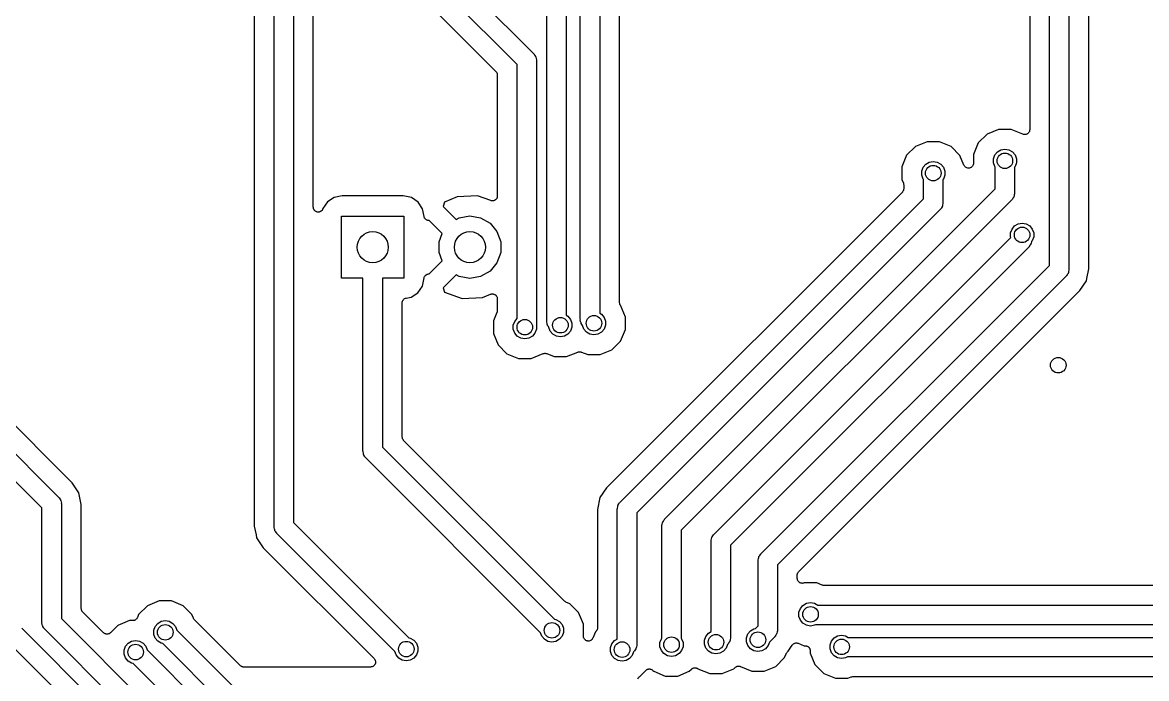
# Model space of a CAD drawing. Extents: x 10 to 287, y -200 to -10.
# Drawn here: x 86.5 to 115.4, y -66.59 to -49.72 of the extents above; entities that cross this region are included whole.
import ezdxf

# ---------------------------------------------------------------- set-up
doc = ezdxf.new("R2010")
doc.units = 0
doc.header["$MEASUREMENT"] = 0
doc.layers.add('BLACK', color=7, linetype='CONTINUOUS')

msp = doc.modelspace()

# ---------------------------------------------------------------- linework, layer by layer
at = {"layer": 'Black'}
for p, q in [((91.1674, -42.0458), (99.6432, -50.5216)), ((99.2164, -50.802), (90.8203, -42.4058)), ((90.7328, -43.0367), (98.6712, -50.9752)), ((112.907, -55.9669), (112.907, -46.7559)), ((113.407, -46.7559), (113.407, -56.0705)), ((92.968, -62.6872), (92.968, -47.0936)), ((93.468, -46.99), (93.468, -62.5836)), ((93.976, -54.4697), (93.976, -47.0025)), ((92.46, -47.3566), (92.46, -62.6747)), ((100.842, -57.3532), (100.842, -47.3476)), ((101.342, -47.244), (101.342, -57.198)), ((101.85, -56.9161), (101.85, -47.2565)), ((112.399, -47.1991), (112.399, -52.4767)), ((113.915, -51.036), (113.915, -47.1996)), ((99.9784, -57.404), (99.9784, -49.024)), ((100.478, -48.9204), (100.478, -57.2488)), ((75.688, -50.1884), (87.4258, -61.9262)), ((87.7761, -61.5582), (76.2332, -50.0152)), ((86.999, -62.2066), (75.2612, -50.4688)), ((99.6432, -50.5216), (99.6495, -50.5306)), ((99.6495, -50.5306), (99.6579, -50.5377)), ((99.6579, -50.5377), (99.6742, -50.566)), ((99.6742, -50.566), (99.693, -50.5927)), ((99.2164, -57.3324), (99.2164, -50.802)), ((99.693, -50.5927), (99.6958, -50.6034)), ((99.6958, -50.6034), (99.7013, -50.6129)), ((99.7013, -50.6129), (99.707, -50.6451)), ((99.707, -50.6451), (99.7154, -50.6766)), ((99.7154, -50.6766), (99.7145, -50.6876)), ((99.7145, -50.6876), (99.7164, -50.6984)), ((99.7164, -50.6984), (99.7164, -57.5056)), ((98.6712, -50.9752), (98.6744, -50.9798)), ((98.6744, -50.9798), (98.6787, -50.9833)), ((98.6787, -50.9833), (98.687, -50.9977)), ((98.687, -50.9977), (98.6965, -51.0113)), ((98.6965, -51.0113), (98.6979, -51.0167)), ((98.6979, -51.0167), (98.7007, -51.0215)), ((98.7007, -51.0215), (98.7036, -51.0379)), ((98.7036, -51.0379), (98.7079, -51.0539)), ((98.7079, -51.0539), (98.7074, -51.0595)), ((98.7074, -51.0595), (98.7084, -51.065)), ((98.7084, -51.065), (98.7084, -54.1817)), ((113.915, -56.058), (113.915, -51.036)), ((111.303, -52.5911), (111.075, -52.8182)), ((111.6, -52.4684), (111.303, -52.5911)), ((111.921, -52.4686), (111.6, -52.4684)), ((112.223, -52.594), (111.921, -52.4686)), ((112.237, -52.597), (112.223, -52.594)), ((112.25, -52.6018), (112.237, -52.597)), ((112.258, -52.6018), (112.25, -52.6018)), ((112.266, -52.6036), (112.258, -52.6018)), ((112.28, -52.6018), (112.266, -52.6036)), ((112.294, -52.6018), (112.28, -52.6018)), ((112.302, -52.5989), (112.294, -52.6018)), ((112.31, -52.5979), (112.302, -52.5989)), ((112.322, -52.5914), (112.31, -52.5979)), ((112.335, -52.5867), (112.322, -52.5914)), ((112.342, -52.5813), (112.335, -52.5867)), ((112.349, -52.5775), (112.342, -52.5813)), ((112.359, -52.5673), (112.349, -52.5775)), ((112.369, -52.5583), (112.359, -52.5673)), ((112.373, -52.5511), (112.369, -52.5583)), ((112.379, -52.545), (112.373, -52.5511)), ((112.384, -52.5322), (112.379, -52.545)), ((112.391, -52.5201), (112.384, -52.5322)), ((112.393, -52.512), (112.391, -52.5201)), ((112.396, -52.5043), (112.393, -52.512)), ((112.397, -52.4904), (112.396, -52.5043)), ((112.399, -52.4767), (112.397, -52.4904)), ((109.758, -52.7859), (109.461, -52.9086)), ((110.08, -52.7861), (109.758, -52.7859)), ((110.377, -52.9094), (110.08, -52.7861)), ((111.075, -52.8182), (110.952, -53.1151)), ((109.234, -53.1357), (109.111, -53.4326)), ((109.461, -52.9086), (109.234, -53.1357)), ((110.604, -53.1369), (110.377, -52.9094)), ((110.708, -53.3878), (110.604, -53.1369)), ((110.952, -53.1151), (110.952, -53.3394)), ((111.463, -53.2242), (111.499, -53.1259)), ((111.499, -53.1259), (111.566, -53.0458)), ((111.566, -53.0458), (111.657, -52.9935)), ((111.657, -52.9935), (111.76, -52.9754)), ((111.76, -52.9754), (111.863, -52.9935)), ((111.863, -52.9935), (111.954, -53.0458)), ((111.954, -53.0458), (112.021, -53.1259)), ((112.021, -53.1259), (112.057, -53.2242)), ((109.111, -53.4326), (109.11, -53.754)), ((109.622, -53.5417), (109.658, -53.4434)), ((109.658, -53.4434), (109.725, -53.3633)), ((109.725, -53.3633), (109.816, -53.311)), ((109.816, -53.311), (109.918, -53.2929)), ((109.918, -53.2929), (110.021, -53.311)), ((110.021, -53.311), (110.112, -53.3633)), ((110.112, -53.3633), (110.179, -53.4434)), ((110.179, -53.4434), (110.215, -53.5417)), ((110.718, -53.4041), (110.708, -53.3878)), ((110.728, -53.4209), (110.718, -53.4041)), ((110.73, -53.4227), (110.728, -53.4209)), ((110.731, -53.425), (110.73, -53.4227)), ((110.747, -53.4368), (110.731, -53.425)), ((110.761, -53.4493), (110.747, -53.4368)), ((110.764, -53.4502), (110.761, -53.4493)), ((110.766, -53.4519), (110.764, -53.4502)), ((110.785, -53.4578), (110.766, -53.4519)), ((110.803, -53.4644), (110.785, -53.4578)), ((110.806, -53.4644), (110.803, -53.4644)), ((110.808, -53.4652), (110.806, -53.4644)), ((110.828, -53.4644), (110.808, -53.4652)), ((110.847, -53.4644), (110.828, -53.4644)), ((110.85, -53.4635), (110.847, -53.4644)), ((110.852, -53.4633), (110.85, -53.4635)), ((110.87, -53.456), (110.852, -53.4633)), ((110.888, -53.4494), (110.87, -53.456)), ((110.89, -53.4476), (110.888, -53.4494)), ((110.893, -53.4465), (110.89, -53.4476)), ((110.907, -53.4335), (110.893, -53.4465)), ((110.922, -53.4211), (110.907, -53.4335)), ((110.924, -53.4186), (110.922, -53.4211)), ((110.926, -53.4167), (110.924, -53.4186)), ((110.935, -53.3996), (110.926, -53.4167)), ((110.944, -53.3829), (110.935, -53.3996)), ((110.945, -53.3801), (110.944, -53.3829)), ((110.946, -53.3776), (110.945, -53.3801)), ((110.949, -53.3585), (110.946, -53.3776)), ((110.952, -53.3394), (110.949, -53.3585)), ((111.463, -53.3288), (111.463, -53.2242)), ((111.499, -53.4271), (111.463, -53.3288)), ((111.51, -53.4399), (111.499, -53.4271)), ((111.51, -53.9984), (111.51, -53.4399)), ((112.021, -53.4271), (112.01, -53.4399)), ((112.01, -53.4399), (112.01, -54.102)), ((112.057, -53.3288), (112.021, -53.4271)), ((112.057, -53.2242), (112.057, -53.3288)), ((109.11, -53.754), (109.151, -53.8521)), ((109.622, -53.6463), (109.622, -53.5417)), ((109.658, -53.7446), (109.622, -53.6463)), ((109.668, -53.7574), (109.658, -53.7446)), ((109.668, -54.2524), (109.668, -53.7574)), ((110.179, -53.7446), (110.168, -53.7574)), ((110.168, -53.7574), (110.168, -54.356)), ((110.215, -53.6463), (110.179, -53.7446)), ((110.215, -53.5417), (110.215, -53.6463)), ((103.011, -62.4977), (111.51, -53.9984)), ((109.149, -54.0431), (109.139, -54.0567)), ((109.15, -54.0377), (109.149, -54.0431)), ((109.153, -54.0329), (109.15, -54.0377)), ((109.151, -53.8521), (109.151, -53.8548)), ((109.151, -53.8548), (109.153, -53.8571)), ((109.153, -53.8571), (109.156, -53.8762)), ((109.156, -54.0165), (109.153, -54.0329)), ((109.156, -53.8762), (109.16, -53.8951)), ((109.16, -54.0005), (109.156, -54.0165)), ((109.16, -53.8951), (109.16, -53.8979)), ((109.16, -53.8979), (109.16, -53.9006)), ((109.16, -53.9006), (109.16, -53.9894)), ((109.16, -53.9894), (109.16, -53.9949)), ((109.16, -53.9949), (109.16, -54.0005)), ((94.3429, -54.3278), (94.2258, -54.4993)), ((94.5165, -54.2161), (94.3429, -54.3278)), ((94.7158, -54.1786), (94.5165, -54.2161)), ((96.2913, -54.1786), (94.7158, -54.1786)), ((96.5055, -54.2219), (96.2913, -54.1786)), ((96.6752, -54.3379), (96.5055, -54.2219)), ((96.7869, -54.5115), (96.6752, -54.3379)), ((97.6787, -54.205), (97.3542, -54.3394)), ((98.2016, -54.1801), (97.6787, -54.205)), ((98.5384, -54.3012), (98.2016, -54.1801)), ((98.5491, -54.303), (98.5384, -54.3012)), ((98.5593, -54.3067), (98.5491, -54.303)), ((98.5707, -54.3067), (98.5593, -54.3067)), ((98.5819, -54.3087), (98.5707, -54.3067)), ((98.5926, -54.3067), (98.5819, -54.3087)), ((98.6035, -54.3067), (98.5926, -54.3067)), ((98.6141, -54.3028), (98.6035, -54.3067)), ((98.6253, -54.3008), (98.6141, -54.3028)), ((98.6347, -54.2954), (98.6253, -54.3008)), ((98.6449, -54.2916), (98.6347, -54.2954)), ((98.6536, -54.2843), (98.6449, -54.2916)), ((98.6634, -54.2786), (98.6536, -54.2843)), ((98.6704, -54.2703), (98.6634, -54.2786)), ((98.6787, -54.2633), (98.6704, -54.2703)), ((98.6844, -54.2535), (98.6787, -54.2633)), ((98.6916, -54.2447), (98.6844, -54.2535)), ((98.6953, -54.2345), (98.6916, -54.2447)), ((98.7007, -54.2251), (98.6953, -54.2345)), ((98.7027, -54.2139), (98.7007, -54.2251)), ((98.7066, -54.2032), (98.7027, -54.2139)), ((98.7084, -54.1817), (98.7065, -54.1924)), ((98.7065, -54.1924), (98.7066, -54.2032)), ((109.123, -54.0792), (101.517, -61.6852)), ((101.868, -62.0532), (109.668, -54.2524)), ((111.937, -54.2788), (103.438, -62.7781)), ((109.127, -54.0746), (109.123, -54.0792)), ((109.131, -54.0711), (109.127, -54.0746)), ((109.139, -54.0567), (109.131, -54.0711)), ((111.943, -54.2698), (111.937, -54.2788)), ((111.952, -54.2627), (111.943, -54.2698)), ((111.968, -54.2344), (111.952, -54.2627)), ((111.987, -54.2077), (111.968, -54.2344)), ((111.989, -54.197), (111.987, -54.2077)), ((111.995, -54.1875), (111.989, -54.197)), ((112.001, -54.1553), (111.995, -54.1875)), ((112.009, -54.1238), (112.001, -54.1553)), ((112.01, -54.102), (112.008, -54.1128)), ((112.008, -54.1128), (112.009, -54.1238)), ((93.9777, -54.479), (93.976, -54.4697)), ((93.9774, -54.4886), (93.9777, -54.479)), ((93.9815, -54.5006), (93.9774, -54.4886)), ((93.9837, -54.5131), (93.9815, -54.5006)), ((93.9884, -54.5214), (93.9837, -54.5131)), ((93.9914, -54.5304), (93.9884, -54.5214)), ((93.9994, -54.5403), (93.9914, -54.5304)), ((94.0057, -54.5513), (93.9994, -54.5403)), ((94.013, -54.5574), (94.0057, -54.5513)), ((94.0189, -54.5649), (94.013, -54.5574)), ((94.0298, -54.5715), (94.0189, -54.5649)), ((94.0395, -54.5797), (94.0298, -54.5715)), ((94.0484, -54.5829), (94.0395, -54.5797)), ((94.0566, -54.5879), (94.0484, -54.5829)), ((94.069, -54.5904), (94.0566, -54.5879)), ((94.0809, -54.5947), (94.069, -54.5904)), ((94.0905, -54.5947), (94.0809, -54.5947)), ((94.0998, -54.5966), (94.0905, -54.5947)), ((94.1123, -54.5947), (94.0998, -54.5966)), ((94.1251, -54.5947), (94.1123, -54.5947)), ((94.134, -54.5915), (94.1251, -54.5947)), ((94.1434, -54.5901), (94.134, -54.5915)), ((94.1546, -54.584), (94.1434, -54.5901)), ((94.1665, -54.5797), (94.1546, -54.584)), ((94.1738, -54.5735), (94.1665, -54.5797)), ((94.1821, -54.569), (94.1738, -54.5735)), ((94.1906, -54.5595), (94.1821, -54.569)), ((94.2003, -54.5513), (94.1906, -54.5595)), ((94.205, -54.5431), (94.2003, -54.5513)), ((94.2113, -54.5359), (94.205, -54.5431)), ((94.216, -54.5241), (94.2113, -54.5359)), ((94.2223, -54.5131), (94.216, -54.5241)), ((94.224, -54.5037), (94.2223, -54.5131)), ((94.2258, -54.4993), (94.224, -54.5037)), ((96.824, -54.7086), (96.7869, -54.5115)), ((97.3542, -54.3394), (97.3194, -54.4552)), ((97.3194, -54.4552), (97.6528, -54.7886)), ((110.095, -54.5328), (102.294, -62.3336)), ((110.102, -54.5238), (110.095, -54.5328)), ((110.11, -54.5167), (110.102, -54.5238)), ((110.126, -54.4884), (110.11, -54.5167)), ((110.145, -54.4617), (110.126, -54.4884)), ((110.148, -54.451), (110.145, -54.4617)), ((110.153, -54.4415), (110.148, -54.451)), ((110.159, -54.4093), (110.153, -54.4415)), ((110.168, -54.3778), (110.159, -54.4093)), ((110.168, -54.356), (110.167, -54.3668)), ((110.167, -54.3668), (110.168, -54.3778)), ((94.704, -56.299), (94.704, -54.699)), ((94.704, -54.699), (96.304, -54.699)), ((96.304, -54.699), (96.304, -56.299)), ((96.8303, -54.7253), (96.824, -54.7086)), ((96.8354, -54.7423), (96.8303, -54.7253)), ((96.838, -54.7458), (96.8354, -54.7423)), ((96.8396, -54.7499), (96.838, -54.7458)), ((96.8512, -54.7634), (96.8396, -54.7499)), ((96.8618, -54.7777), (96.8512, -54.7634)), ((96.8655, -54.7801), (96.8618, -54.7777)), ((96.8683, -54.7834), (96.8655, -54.7801)), ((96.8838, -54.7921), (96.8683, -54.7834)), ((96.8987, -54.8018), (96.8838, -54.7921)), ((96.903, -54.8028), (96.8987, -54.8018)), ((96.9068, -54.805), (96.903, -54.8028)), ((96.9243, -54.8079), (96.9068, -54.805)), ((96.9417, -54.8119), (96.9243, -54.8079)), ((96.946, -54.8114), (96.9417, -54.8119)), ((96.9503, -54.8121), (96.946, -54.8114)), ((96.9567, -54.8109), (96.9503, -54.8121)), ((97.2911, -55.1453), (96.9567, -54.8109)), ((97.6528, -54.7886), (97.7293, -54.7444)), ((97.7293, -54.7444), (98.004, -54.6959)), ((98.004, -54.6959), (98.2787, -54.7444)), ((98.2787, -54.7444), (98.5202, -54.8838)), ((98.5202, -54.8838), (98.6995, -55.0975)), ((112.011, -54.9508), (112.102, -54.8985)), ((112.102, -54.8985), (112.204, -54.8804)), ((112.204, -54.8804), (112.307, -54.8985)), ((112.307, -54.8985), (112.398, -54.9508)), ((97.2131, -55.3596), (97.2911, -55.1453)), ((98.6995, -55.0975), (98.7949, -55.3596)), ((111.908, -55.1292), (111.944, -55.0309)), ((111.908, -55.2338), (111.908, -55.1292)), ((111.944, -55.0309), (112.011, -54.9508)), ((112.398, -54.9508), (112.465, -55.0309)), ((112.465, -55.0309), (112.501, -55.1292)), ((112.501, -55.1292), (112.501, -55.2338)), ((97.2131, -55.6384), (97.2131, -55.3596)), ((98.7949, -55.3596), (98.7949, -55.6384)), ((104.281, -62.8787), (111.913, -55.2468)), ((112.381, -55.4853), (104.707, -63.1591)), ((111.913, -55.2468), (111.908, -55.2338)), ((112.388, -55.4763), (112.381, -55.4853)), ((112.396, -55.4692), (112.388, -55.4763)), ((112.412, -55.4409), (112.396, -55.4692)), ((112.431, -55.4142), (112.412, -55.4409)), ((112.434, -55.4035), (112.431, -55.4142)), ((112.439, -55.394), (112.434, -55.4035)), ((112.445, -55.3618), (112.439, -55.394)), ((112.447, -55.3535), (112.445, -55.3618)), ((112.465, -55.3321), (112.447, -55.3535)), ((112.501, -55.2338), (112.465, -55.3321)), ((97.2911, -55.8527), (97.2131, -55.6384)), ((98.7949, -55.6384), (98.6995, -55.9005)), ((96.9569, -56.1869), (97.2911, -55.8527)), ((98.6995, -55.9005), (98.5202, -56.1142)), ((105.487, -63.3867), (112.907, -55.9669)), ((113.407, -56.0705), (113.405, -56.0813)), ((113.866, -56.3024), (113.915, -56.058)), ((95.254, -56.299), (94.704, -56.299)), ((95.254, -60.7441), (95.254, -56.299)), ((96.304, -56.299), (95.754, -56.299)), ((95.754, -56.299), (95.754, -60.6405)), ((96.7811, -56.5005), (96.8242, -56.2876)), ((96.8242, -56.2876), (96.8304, -56.2718)), ((96.8304, -56.2718), (96.8353, -56.2556)), ((96.8353, -56.2556), (96.8384, -56.2514)), ((96.8384, -56.2514), (96.8403, -56.2465)), ((96.8403, -56.2465), (96.8515, -56.2338)), ((96.8515, -56.2338), (96.8616, -56.2203)), ((96.8616, -56.2203), (96.866, -56.2174)), ((96.866, -56.2174), (96.8695, -56.2135)), ((96.8695, -56.2135), (96.8844, -56.2054)), ((96.8844, -56.2054), (96.8985, -56.1961)), ((96.8985, -56.1961), (96.9036, -56.1949)), ((96.9036, -56.1949), (96.9082, -56.1924)), ((96.9082, -56.1924), (96.925, -56.1899)), ((96.925, -56.1899), (96.9415, -56.186)), ((96.9415, -56.186), (96.9467, -56.1866)), ((96.9467, -56.1866), (96.9519, -56.1858)), ((96.9519, -56.1858), (96.9569, -56.1869)), ((97.6528, -56.2094), (97.3194, -56.5428)), ((97.7293, -56.2536), (97.6528, -56.2094)), ((98.004, -56.3021), (97.7293, -56.2536)), ((98.2787, -56.2536), (98.004, -56.3021)), ((98.5202, -56.1142), (98.2787, -56.2536)), ((113.334, -56.2473), (105.914, -63.6671)), ((113.34, -56.2383), (113.334, -56.2473)), ((113.349, -56.2312), (113.34, -56.2383)), ((113.365, -56.2029), (113.349, -56.2312)), ((113.384, -56.1762), (113.365, -56.2029)), ((113.386, -56.1655), (113.384, -56.1762)), ((113.392, -56.156), (113.386, -56.1655)), ((113.398, -56.1238), (113.392, -56.156)), ((113.406, -56.0923), (113.398, -56.1238)), ((113.405, -56.0813), (113.406, -56.0923)), ((113.684, -56.6153), (113.855, -56.3596)), ((113.855, -56.3596), (113.866, -56.3024)), ((113.866, -56.3024), (113.866, -56.3024)), ((96.6651, -56.6702), (96.7811, -56.5005)), ((97.3194, -56.5428), (97.3531, -56.655)), ((106.459, -63.8403), (113.684, -56.6153)), ((96.262, -56.9304), (96.2657, -56.9094)), ((96.262, -60.3775), (96.262, -56.9304)), ((96.2657, -56.9094), (96.2692, -56.8884)), ((96.2692, -56.8884), (96.2695, -56.8877)), ((96.2695, -56.8877), (96.2697, -56.887)), ((96.2697, -56.887), (96.2803, -56.8685)), ((96.2803, -56.8685), (96.2908, -56.8499)), ((96.2908, -56.8499), (96.2913, -56.8495)), ((96.2913, -56.8495), (96.2917, -56.8488)), ((96.2917, -56.8488), (96.308, -56.8351)), ((96.308, -56.8351), (96.3242, -56.8212)), ((96.3242, -56.8212), (96.3249, -56.8209)), ((96.3249, -56.8209), (96.3255, -56.8205)), ((96.3255, -56.8205), (96.3455, -56.8132)), ((96.3455, -56.8132), (96.3655, -56.8056)), ((96.3655, -56.8056), (96.4915, -56.7819)), ((96.4915, -56.7819), (96.6651, -56.6702)), ((97.3531, -56.655), (97.8064, -56.8179)), ((97.8064, -56.8179), (98.3293, -56.793)), ((98.3293, -56.793), (98.5328, -56.7087)), ((98.5328, -56.7087), (98.5463, -56.7057)), ((98.5463, -56.7057), (98.5593, -56.7009)), ((98.5593, -56.7009), (98.5677, -56.7009)), ((98.5677, -56.7009), (98.5759, -56.6991)), ((98.5759, -56.6991), (98.5896, -56.7009)), ((98.5896, -56.7009), (98.6035, -56.7009)), ((98.6035, -56.7009), (98.6113, -56.7038)), ((98.6113, -56.7038), (98.6196, -56.7049)), ((98.6196, -56.7049), (98.6319, -56.7113)), ((98.6319, -56.7113), (98.6449, -56.716)), ((98.6449, -56.716), (98.6513, -56.7214)), ((98.6513, -56.7214), (98.6587, -56.7253)), ((98.6587, -56.7253), (98.6681, -56.7355)), ((98.6681, -56.7355), (98.6787, -56.7444)), ((98.6787, -56.7444), (98.6829, -56.7516)), ((98.6829, -56.7516), (98.6885, -56.7578)), ((98.6885, -56.7578), (98.6938, -56.7706)), ((98.6938, -56.7706), (98.7007, -56.7826)), ((98.7007, -56.7826), (98.7022, -56.7908)), ((98.7022, -56.7908), (98.7054, -56.7985)), ((98.7054, -56.7985), (98.706, -56.8124)), ((98.706, -56.8124), (98.7084, -56.826)), ((98.7084, -56.826), (98.7084, -57.1272)), ((101.851, -56.9216), (101.85, -56.9161)), ((101.85, -56.9271), (101.851, -56.9216)), ((101.855, -56.9432), (101.85, -56.9271)), ((98.6987, -57.1759), (98.6077, -57.395)), ((98.6993, -57.1732), (98.6987, -57.1759)), ((98.7007, -57.1707), (98.6993, -57.1732)), ((98.7041, -57.1517), (98.7007, -57.1707)), ((98.7083, -57.1329), (98.7041, -57.1517)), ((98.7084, -57.1272), (98.7079, -57.1301)), ((98.7079, -57.1301), (98.7083, -57.1329)), ((101.342, -57.198), (101.387, -57.2241)), ((101.387, -57.2241), (101.454, -57.3042)), ((101.858, -56.9596), (101.855, -56.9432)), ((101.86, -56.9644), (101.858, -56.9596)), ((101.862, -56.9697), (101.86, -56.9644)), ((101.871, -56.9833), (101.862, -56.9697)), ((101.877, -56.9935), (101.871, -56.9833)), ((102.002, -57.2948), (101.877, -56.9935)), ((98.6077, -57.395), (98.6075, -57.7164)), ((99.119, -57.5041), (99.1548, -57.4058)), ((99.119, -57.6087), (99.119, -57.5041)), ((99.1548, -57.4058), (99.2164, -57.3324)), ((99.7164, -57.5056), (99.7145, -57.5164)), ((99.7145, -57.5164), (99.7154, -57.5274)), ((99.9803, -57.4148), (99.9784, -57.404)), ((99.9794, -57.4258), (99.9803, -57.4148)), ((99.9878, -57.4573), (99.9794, -57.4258)), ((99.9935, -57.4895), (99.9878, -57.4573)), ((99.999, -57.499), (99.9935, -57.4895)), ((100.002, -57.5097), (99.999, -57.499)), ((100.021, -57.5364), (100.002, -57.5097)), ((100.478, -57.2488), (100.524, -57.2749)), ((100.524, -57.2749), (100.591, -57.355)), ((100.591, -57.355), (100.627, -57.4533)), ((100.627, -57.4533), (100.627, -57.5579)), ((100.844, -57.364), (100.842, -57.3532)), ((100.843, -57.375), (100.844, -57.364)), ((100.851, -57.4065), (100.843, -57.375)), ((100.857, -57.4387), (100.851, -57.4065)), ((100.863, -57.4482), (100.857, -57.4387)), ((100.865, -57.4589), (100.863, -57.4482)), ((100.884, -57.4856), (100.865, -57.4589)), ((100.898, -57.5093), (100.884, -57.4856)), ((100.933, -57.6054), (100.898, -57.5093)), ((101.454, -57.3042), (101.49, -57.4025)), ((101.49, -57.5071), (101.454, -57.6054)), ((101.49, -57.4025), (101.49, -57.5071)), ((102.001, -57.6162), (102.002, -57.2948)), ((98.6075, -57.7164), (98.7302, -58.0135)), ((99.1548, -57.707), (99.119, -57.6087)), ((99.222, -57.7871), (99.1548, -57.707)), ((99.3126, -57.8394), (99.222, -57.7871)), ((99.6092, -57.7871), (99.5186, -57.8394)), ((99.6764, -57.707), (99.6092, -57.7871)), ((99.7122, -57.6087), (99.6764, -57.707)), ((99.7154, -57.5274), (99.7122, -57.5396)), ((99.7122, -57.5396), (99.7122, -57.6087)), ((100.034, -57.5601), (100.021, -57.5364)), ((100.069, -57.6562), (100.034, -57.5601)), ((100.136, -57.7363), (100.069, -57.6562)), ((100.227, -57.7886), (100.136, -57.7363)), ((100.33, -57.8067), (100.227, -57.7886)), ((100.433, -57.7886), (100.33, -57.8067)), ((100.524, -57.7363), (100.433, -57.7886)), ((100.591, -57.6562), (100.524, -57.7363)), ((100.627, -57.5579), (100.591, -57.6562)), ((101, -57.6855), (100.933, -57.6054)), ((101.091, -57.7378), (101, -57.6855)), ((101.194, -57.7559), (101.091, -57.7378)), ((101.297, -57.7378), (101.194, -57.7559)), ((101.387, -57.6855), (101.297, -57.7378)), ((101.454, -57.6054), (101.387, -57.6855)), ((101.878, -57.9131), (102.001, -57.6162)), ((98.7302, -58.0135), (98.9573, -58.241)), ((99.4156, -57.8575), (99.3126, -57.8394)), ((99.5186, -57.8394), (99.4156, -57.8575)), ((101.651, -58.1402), (101.878, -57.9131)), ((98.9573, -58.241), (99.2542, -58.3643)), ((99.2542, -58.3643), (99.5756, -58.3645)), ((99.5756, -58.3645), (99.8859, -58.2363)), ((99.8859, -58.2363), (99.8913, -58.2351)), ((99.8913, -58.2351), (99.8963, -58.2326)), ((99.8963, -58.2326), (99.9127, -58.2304)), ((99.9127, -58.2304), (99.9289, -58.2268)), ((99.9289, -58.2268), (99.9345, -58.2276)), ((99.9345, -58.2276), (99.94, -58.2268)), ((99.94, -58.2268), (99.9562, -58.2305)), ((99.9562, -58.2305), (99.9727, -58.2326)), ((99.9727, -58.2326), (99.9776, -58.2352)), ((99.9776, -58.2352), (99.9831, -58.2364)), ((99.9831, -58.2364), (100.169, -58.3135)), ((100.169, -58.3135), (100.49, -58.3137)), ((100.49, -58.3137), (100.775, -58.1961)), ((100.775, -58.1961), (100.78, -58.1949)), ((100.78, -58.1949), (100.785, -58.1923)), ((100.785, -58.1923), (100.802, -58.1901)), ((100.802, -58.1901), (100.818, -58.1866)), ((100.818, -58.1866), (100.823, -58.1873)), ((100.823, -58.1873), (100.829, -58.1866)), ((100.829, -58.1866), (100.845, -58.1902)), ((100.845, -58.1902), (100.862, -58.1924)), ((100.862, -58.1924), (100.867, -58.1949)), ((100.867, -58.1949), (100.872, -58.1962)), ((100.872, -58.1962), (101.032, -58.2627)), ((101.032, -58.2627), (101.354, -58.2629)), ((101.354, -58.2629), (101.651, -58.1402)), ((96.263, -60.383), (96.262, -60.3775)), ((96.2625, -60.3886), (96.263, -60.383)), ((96.2668, -60.4046), (96.2625, -60.3886)), ((96.2697, -60.421), (96.2668, -60.4046)), ((95.754, -60.6405), (100.178, -65.0643)), ((96.2725, -60.4258), (96.2697, -60.421)), ((96.2739, -60.4312), (96.2725, -60.4258)), ((96.2834, -60.4448), (96.2739, -60.4312)), ((96.2917, -60.4592), (96.2834, -60.4448)), ((96.296, -60.4627), (96.2917, -60.4592)), ((96.2992, -60.4673), (96.296, -60.4627)), ((100.433, -64.6014), (96.2992, -60.4673)), ((95.2559, -60.7549), (95.254, -60.7441)), ((95.255, -60.7659), (95.2559, -60.7549)), ((95.2634, -60.7974), (95.255, -60.7659)), ((95.2691, -60.8296), (95.2634, -60.7974)), ((95.2746, -60.8391), (95.2691, -60.8296)), ((95.2774, -60.8498), (95.2746, -60.8391)), ((95.2962, -60.8765), (95.2774, -60.8498)), ((95.3125, -60.9048), (95.2962, -60.8765)), ((95.3209, -60.9119), (95.3125, -60.9048)), ((95.3272, -60.9209), (95.3209, -60.9119)), ((99.8202, -65.4139), (95.3272, -60.9209)), ((87.947, -61.8139), (87.7761, -61.5582)), ((88.007, -62.1155), (87.947, -61.8139)), ((101.517, -61.6852), (101.346, -61.9409)), ((87.4258, -61.9262), (87.4321, -61.9352)), ((87.4321, -61.9352), (87.4405, -61.9423)), ((87.4405, -61.9423), (87.4568, -61.9706)), ((87.4568, -61.9706), (87.4756, -61.9973)), ((87.4756, -61.9973), (87.4784, -62.008)), ((87.4784, -62.008), (87.4839, -62.0175)), ((87.4839, -62.0175), (87.4896, -62.0497)), ((87.4896, -62.0497), (87.498, -62.0812)), ((87.498, -62.0812), (87.4971, -62.0922)), ((87.4971, -62.0922), (87.499, -62.103)), ((87.499, -62.103), (87.499, -65.0474)), ((88.007, -64.7844), (88.007, -62.1155)), ((101.346, -61.9409), (101.286, -62.2425)), ((101.81, -62.1445), (101.815, -62.135)), ((101.815, -62.135), (101.818, -62.1243)), ((101.818, -62.1243), (101.837, -62.0976)), ((101.837, -62.0976), (101.853, -62.0693)), ((101.853, -62.0693), (101.861, -62.0622)), ((101.861, -62.0622), (101.868, -62.0532)), ((86.999, -65.151), (86.999, -62.2066)), ((101.286, -62.2425), (101.286, -65.285)), ((101.794, -62.23), (101.796, -62.2192)), ((101.794, -65.5781), (101.794, -62.23)), ((101.795, -62.2082), (101.804, -62.1767)), ((101.796, -62.2192), (101.795, -62.2082)), ((101.804, -62.1767), (101.81, -62.1445)), ((102.294, -62.3336), (102.294, -65.7225)), ((92.46, -62.6747), (92.504, -62.8959)), ((92.9699, -62.698), (92.968, -62.6872)), ((92.969, -62.709), (92.9699, -62.698)), ((92.9774, -62.7405), (92.969, -62.709)), ((93.468, -62.5836), (96.4312, -65.5469)), ((102.938, -62.6527), (102.947, -62.6212)), ((102.939, -62.6637), (102.938, -62.6527)), ((102.938, -62.6745), (102.939, -62.6637)), ((102.938, -65.5591), (102.938, -62.6745)), ((102.947, -62.6212), (102.953, -62.589)), ((102.953, -62.589), (102.958, -62.5795)), ((102.958, -62.5795), (102.961, -62.5688)), ((102.961, -62.5688), (102.98, -62.5421)), ((102.98, -62.5421), (102.996, -62.5138)), ((102.996, -62.5138), (103.004, -62.5067)), ((103.004, -62.5067), (103.011, -62.4977)), ((92.504, -62.8959), (92.504, -62.8959)), ((92.504, -62.8959), (92.52, -62.9763)), ((92.52, -62.9763), (92.6389, -63.1543)), ((92.9831, -62.7727), (92.9774, -62.7405)), ((92.9886, -62.7822), (92.9831, -62.7727)), ((92.9914, -62.7929), (92.9886, -62.7822)), ((93.0102, -62.8196), (92.9914, -62.7929)), ((93.0265, -62.8479), (93.0102, -62.8196)), ((93.0349, -62.855), (93.0265, -62.8479)), ((93.0412, -62.864), (93.0349, -62.855)), ((96.0737, -65.8965), (93.0412, -62.864)), ((103.438, -62.7781), (103.438, -65.5591)), ((104.208, -63.0337), (104.217, -63.0022)), ((104.217, -63.0022), (104.223, -62.97)), ((104.223, -62.97), (104.228, -62.9605)), ((104.228, -62.9605), (104.231, -62.9498)), ((104.231, -62.9498), (104.25, -62.9231)), ((104.25, -62.9231), (104.266, -62.8948)), ((104.266, -62.8948), (104.274, -62.8877)), ((104.274, -62.8877), (104.281, -62.8787)), ((92.6389, -63.1543), (92.6909, -63.232)), ((92.6909, -63.232), (95.54, -66.0812)), ((104.207, -63.0555), (104.209, -63.0447)), ((104.207, -65.3876), (104.207, -63.0555)), ((104.209, -63.0447), (104.208, -63.0337)), ((104.707, -63.1591), (104.707, -65.532)), ((105.414, -63.5635), (105.416, -63.5527)), ((105.414, -65.2379), (105.414, -63.5635)), ((105.415, -63.5417), (105.423, -63.5102)), ((105.416, -63.5527), (105.415, -63.5417)), ((105.423, -63.5102), (105.429, -63.478)), ((105.429, -63.478), (105.435, -63.4685)), ((105.435, -63.4685), (105.437, -63.4578)), ((105.437, -63.4578), (105.456, -63.4311)), ((105.456, -63.4311), (105.472, -63.4028)), ((105.472, -63.4028), (105.481, -63.3957)), ((105.481, -63.3957), (105.487, -63.3867)), ((105.914, -63.6671), (105.914, -65.3415)), ((106.432, -63.8818), (106.434, -63.8764)), ((106.434, -63.8764), (106.443, -63.8628)), ((106.443, -63.8628), (106.452, -63.8484)), ((106.452, -63.8484), (106.456, -63.8449)), ((106.456, -63.8449), (106.459, -63.8403)), ((106.422, -63.919), (106.427, -63.903)), ((106.423, -63.9246), (106.422, -63.919)), ((106.422, -63.9301), (106.423, -63.9246)), ((106.422, -64.0183), (106.422, -63.9301)), ((106.424, -64.0319), (106.422, -64.0183)), ((106.425, -64.0457), (106.424, -64.0319)), ((106.428, -64.0535), (106.425, -64.0457)), ((106.427, -63.903), (106.43, -63.8866)), ((106.43, -64.0618), (106.428, -64.0535)), ((106.43, -63.8866), (106.432, -63.8818)), ((106.437, -64.0737), (106.43, -64.0618)), ((106.442, -64.0865), (106.437, -64.0737)), ((106.448, -64.0927), (106.442, -64.0865)), ((106.452, -64.1), (106.448, -64.0927)), ((106.462, -64.1088), (106.452, -64.1)), ((106.472, -64.119), (106.462, -64.1088)), ((106.479, -64.1229), (106.472, -64.119)), ((106.486, -64.1283), (106.479, -64.1229)), ((106.498, -64.133), (106.486, -64.1283)), ((106.511, -64.1394), (106.498, -64.133)), ((106.519, -64.1405), (106.511, -64.1394)), ((106.527, -64.1434), (106.519, -64.1405)), ((106.541, -64.1434), (106.527, -64.1434)), ((106.554, -64.1452), (106.541, -64.1434)), ((106.563, -64.1434), (106.554, -64.1452)), ((106.571, -64.1434), (106.563, -64.1434)), ((106.584, -64.1387), (106.571, -64.1434)), ((106.597, -64.1357), (106.584, -64.1387)), ((106.602, -64.1339), (106.597, -64.1357)), ((106.923, -64.1341), (106.602, -64.1339)), ((107.065, -64.1928), (106.923, -64.1341)), ((107.067, -64.1934), (107.065, -64.1928)), ((107.07, -64.1948), (107.067, -64.1934)), ((107.089, -64.1982), (107.07, -64.1948)), ((107.108, -64.2024), (107.089, -64.1982)), ((107.111, -64.202), (107.108, -64.2024)), ((107.113, -64.2025), (107.111, -64.202)), ((125.554, -64.2025), (107.113, -64.2025)), ((89.7129, -64.7196), (89.4854, -64.9467)), ((90.01, -64.5969), (89.7129, -64.7196)), ((90.3314, -64.5971), (90.01, -64.5969)), ((90.6283, -64.7204), (90.3314, -64.5971)), ((90.8554, -64.9479), (90.6283, -64.7204)), ((100.436, -64.603), (100.433, -64.6014)), ((100.437, -64.6052), (100.436, -64.603)), ((100.454, -64.6156), (100.437, -64.6052)), ((100.469, -64.6267), (100.454, -64.6156)), ((100.472, -64.6274), (100.469, -64.6267)), ((100.474, -64.6289), (100.472, -64.6274)), ((100.572, -64.6696), (100.474, -64.6289)), ((100.799, -64.8971), (100.572, -64.6696)), ((106.501, -64.7914), (106.568, -64.7113)), ((106.568, -64.7113), (106.659, -64.659)), ((106.659, -64.659), (106.762, -64.6409)), ((106.762, -64.6409), (106.865, -64.659)), ((106.865, -64.659), (106.954, -64.7105)), ((106.954, -64.7105), (125.817, -64.7105)), ((88.008, -64.7899), (88.007, -64.7844)), ((88.0075, -64.7955), (88.008, -64.7899)), ((88.0118, -64.8115), (88.0075, -64.7955)), ((88.0147, -64.8279), (88.0118, -64.8115)), ((88.0175, -64.8327), (88.0147, -64.8279)), ((88.0189, -64.8381), (88.0175, -64.8327)), ((88.0284, -64.8517), (88.0189, -64.8381)), ((88.0367, -64.8661), (88.0284, -64.8517)), ((88.041, -64.8696), (88.0367, -64.8661)), ((88.0442, -64.8742), (88.041, -64.8696)), ((88.5843, -65.4143), (88.0442, -64.8742)), ((89.4522, -65.0266), (89.4477, -65.0337)), ((89.4854, -64.9467), (89.4522, -65.0266)), ((90.8954, -65.0447), (90.8554, -64.9479)), ((100.922, -65.1942), (100.799, -64.8971)), ((106.465, -64.8897), (106.501, -64.7914)), ((106.465, -64.9943), (106.465, -64.8897)), ((106.501, -65.0926), (106.465, -64.9943)), ((86.483, -65.3014), (89.3308, -68.1492)), ((87.0009, -65.1618), (86.999, -65.151)), ((87, -65.1728), (87.0009, -65.1618)), ((87.0084, -65.2043), (87, -65.1728)), ((87.0141, -65.2365), (87.0084, -65.2043)), ((87.0196, -65.246), (87.0141, -65.2365)), ((87.0224, -65.2567), (87.0196, -65.246)), ((87.0412, -65.2834), (87.0224, -65.2567)), ((87.0575, -65.3117), (87.0412, -65.2834)), ((87.0659, -65.3188), (87.0575, -65.3117)), ((87.0722, -65.3278), (87.0659, -65.3188)), ((87.499, -65.0474), (90.2198, -67.7682)), ((88.9509, -65.2276), (88.7638, -65.4144)), ((89.248, -65.1049), (88.9509, -65.2276)), ((89.3348, -65.1049), (89.248, -65.1049)), ((89.343, -65.1035), (89.3348, -65.1049)), ((89.3514, -65.1039), (89.343, -65.1035)), ((89.3646, -65.0997), (89.3514, -65.1039)), ((89.3783, -65.0973), (89.3646, -65.0997)), ((89.3855, -65.0931), (89.3783, -65.0973)), ((89.3935, -65.0906), (89.3855, -65.0931)), ((89.4045, -65.0822), (89.3935, -65.0906)), ((89.4165, -65.0753), (89.4045, -65.0822)), ((89.4219, -65.0689), (89.4165, -65.0753)), ((89.4285, -65.0638), (89.4219, -65.0689)), ((89.4359, -65.0521), (89.4285, -65.0638)), ((89.4449, -65.0415), (89.4359, -65.0521)), ((89.4477, -65.0337), (89.4449, -65.0415)), ((89.8734, -65.3527), (89.9092, -65.2544)), ((89.9092, -65.2544), (89.9764, -65.1743)), ((89.9764, -65.1743), (90.067, -65.122)), ((90.067, -65.122), (90.17, -65.1039)), ((90.17, -65.1039), (90.273, -65.122)), ((90.273, -65.122), (90.3636, -65.1743)), ((90.3636, -65.1743), (90.4308, -65.2544)), ((90.4308, -65.2544), (90.4639, -65.3453)), ((90.8969, -65.0471), (90.8954, -65.0447)), ((90.8976, -65.0498), (90.8969, -65.0471)), ((90.9087, -65.0656), (90.8976, -65.0498)), ((90.919, -65.0819), (90.9087, -65.0656)), ((90.9213, -65.0836), (90.919, -65.0819)), ((90.9229, -65.086), (90.9213, -65.0836)), ((92.0978, -66.2608), (90.9229, -65.086)), ((100.178, -65.0643), (100.217, -65.0712)), ((100.217, -65.0712), (100.308, -65.1235)), ((100.308, -65.1235), (100.375, -65.2036)), ((100.375, -65.2036), (100.411, -65.3019)), ((100.411, -65.3019), (100.411, -65.4065)), ((100.922, -65.5029), (100.922, -65.1942)), ((101.282, -65.3122), (101.279, -65.3285)), ((101.286, -65.2962), (101.282, -65.3122)), ((101.286, -65.285), (101.286, -65.2906)), ((101.286, -65.2906), (101.286, -65.2962)), ((105.216, -65.3648), (105.307, -65.3125)), ((105.307, -65.3125), (105.346, -65.3056)), ((105.346, -65.3056), (105.414, -65.2379)), ((106.568, -65.1727), (106.501, -65.0926)), ((106.659, -65.225), (106.568, -65.1727)), ((106.762, -65.2431), (106.659, -65.225)), ((106.865, -65.225), (106.762, -65.2431)), ((106.89, -65.2105), (106.865, -65.225)), ((125.92, -65.2105), (106.89, -65.2105)), ((88.904, -68.4296), (86.0562, -65.5818)), ((89.793, -68.0486), (87.0722, -65.3278)), ((88.5933, -65.4206), (88.5843, -65.4143)), ((88.6011, -65.4285), (88.5933, -65.4206)), ((88.6113, -65.4332), (88.6011, -65.4285)), ((88.6204, -65.4396), (88.6113, -65.4332)), ((88.6311, -65.4425), (88.6204, -65.4396)), ((88.6411, -65.4471), (88.6311, -65.4425)), ((88.6522, -65.4481), (88.6411, -65.4471)), ((88.663, -65.451), (88.6522, -65.4481)), ((88.674, -65.4501), (88.663, -65.451)), ((88.685, -65.451), (88.674, -65.4501)), ((88.6958, -65.4481), (88.685, -65.451)), ((88.707, -65.4472), (88.6958, -65.4481)), ((88.717, -65.4425), (88.707, -65.4472)), ((88.7277, -65.4396), (88.717, -65.4425)), ((88.7368, -65.4333), (88.7277, -65.4396)), ((88.7469, -65.4285), (88.7368, -65.4333)), ((88.7547, -65.4207), (88.7469, -65.4285)), ((88.7638, -65.4144), (88.7547, -65.4207)), ((89.8734, -65.4573), (89.8734, -65.3527)), ((89.9092, -65.5556), (89.8734, -65.4573)), ((89.9764, -65.6357), (89.9092, -65.5556)), ((90.4639, -65.3453), (91.9246, -66.806)), ((96.4312, -65.5469), (96.4706, -65.5538)), ((96.4706, -65.5538), (96.5612, -65.6061)), ((96.5612, -65.6061), (96.6284, -65.6862)), ((99.8533, -65.5048), (99.8202, -65.4139)), ((99.9205, -65.5849), (99.8533, -65.5048)), ((100.011, -65.6372), (99.9205, -65.5849)), ((100.308, -65.5849), (100.217, -65.6372)), ((100.375, -65.5048), (100.308, -65.5849)), ((100.411, -65.4065), (100.375, -65.5048)), ((100.925, -65.5219), (100.922, -65.5029)), ((100.928, -65.5411), (100.925, -65.5219)), ((100.929, -65.5436), (100.928, -65.5411)), ((100.93, -65.5463), (100.929, -65.5436)), ((100.939, -65.5631), (100.93, -65.5463)), ((100.948, -65.5802), (100.939, -65.5631)), ((100.95, -65.5821), (100.948, -65.5802)), ((100.952, -65.5846), (100.95, -65.5821)), ((100.966, -65.597), (100.952, -65.5846)), ((100.981, -65.6101), (100.966, -65.597)), ((100.983, -65.6111), (100.981, -65.6101)), ((100.985, -65.6129), (100.983, -65.6111)), ((101.127, -65.6006), (101.112, -65.6131)), ((101.143, -65.5889), (101.127, -65.6006)), ((101.144, -65.5865), (101.143, -65.5889)), ((101.146, -65.5847), (101.144, -65.5865)), ((101.156, -65.568), (101.146, -65.5847)), ((101.166, -65.5517), (101.156, -65.568)), ((101.233, -65.3912), (101.166, -65.5517)), ((101.249, -65.3749), (101.233, -65.3912)), ((101.252, -65.3703), (101.249, -65.3749)), ((101.257, -65.3667), (101.252, -65.3703)), ((101.265, -65.3524), (101.257, -65.3667)), ((101.275, -65.3388), (101.265, -65.3524)), ((101.276, -65.3334), (101.275, -65.3388)), ((101.279, -65.3285), (101.276, -65.3334)), ((101.724, -65.6188), (101.794, -65.5781)), ((102.891, -65.6702), (102.927, -65.5719)), ((102.927, -65.5719), (102.938, -65.5591)), ((103.438, -65.5591), (103.448, -65.5719)), ((103.448, -65.5719), (103.484, -65.6702)), ((104.034, -65.6067), (104.07, -65.5084)), ((104.034, -65.7113), (104.034, -65.6067)), ((104.07, -65.5084), (104.137, -65.4283)), ((104.137, -65.4283), (104.207, -65.3876)), ((104.698, -65.5853), (104.692, -65.6175)), ((104.707, -65.5538), (104.698, -65.5853)), ((104.707, -65.532), (104.706, -65.5428)), ((104.706, -65.5428), (104.707, -65.5538)), ((105.113, -65.5432), (105.149, -65.4449)), ((105.113, -65.6478), (105.113, -65.5432)), ((105.149, -65.4449), (105.216, -65.3648)), ((105.841, -65.5183), (105.704, -65.6552)), ((105.847, -65.5093), (105.841, -65.5183)), ((105.856, -65.5022), (105.847, -65.5093)), ((105.872, -65.4739), (105.856, -65.5022)), ((105.891, -65.4472), (105.872, -65.4739)), ((105.893, -65.4365), (105.891, -65.4472)), ((105.899, -65.427), (105.893, -65.4365)), ((105.905, -65.3948), (105.899, -65.427)), ((105.913, -65.3633), (105.905, -65.3948)), ((105.914, -65.3415), (105.912, -65.3523)), ((105.912, -65.3523), (105.913, -65.3633)), ((107.301, -65.6284), (107.368, -65.5483)), ((107.368, -65.5483), (107.459, -65.496)), ((107.459, -65.496), (107.562, -65.4779)), ((107.562, -65.4779), (107.665, -65.496)), ((107.665, -65.496), (107.734, -65.536)), ((107.734, -65.536), (126.198, -65.536)), ((89.1114, -65.8607), (89.1472, -65.7624)), ((89.1114, -65.9653), (89.1114, -65.8607)), ((89.1472, -65.7624), (89.2144, -65.6823)), ((89.2144, -65.6823), (89.305, -65.63)), ((89.305, -65.63), (89.408, -65.6119)), ((89.408, -65.6119), (89.511, -65.63)), ((89.511, -65.63), (89.6016, -65.6823)), ((89.6016, -65.6823), (89.6688, -65.7624)), ((89.6688, -65.7624), (89.7019, -65.8533)), ((89.7019, -65.8533), (91.4166, -67.568)), ((90.067, -65.688), (89.9764, -65.6357)), ((90.1064, -65.6949), (90.067, -65.688)), ((91.6442, -67.2328), (90.1064, -65.6949)), ((96.1068, -65.9874), (96.0737, -65.8965)), ((96.6284, -65.6862), (96.6642, -65.7845)), ((96.6642, -65.8891), (96.6284, -65.9874)), ((96.6642, -65.7845), (96.6642, -65.8891)), ((100.114, -65.6553), (100.011, -65.6372)), ((100.217, -65.6372), (100.114, -65.6553)), ((101.004, -65.6196), (100.985, -65.6129)), ((101.021, -65.627), (101.004, -65.6196)), ((101.024, -65.6271), (101.021, -65.627)), ((101.027, -65.6281), (101.024, -65.6271)), ((101.046, -65.6281), (101.027, -65.6281)), ((101.065, -65.6289), (101.046, -65.6281)), ((101.068, -65.6281), (101.065, -65.6289)), ((101.071, -65.6281), (101.068, -65.6281)), ((101.089, -65.6215), (101.071, -65.6281)), ((101.108, -65.6157), (101.089, -65.6215)), ((101.11, -65.614), (101.108, -65.6157)), ((101.112, -65.6131), (101.11, -65.614)), ((101.621, -65.7972), (101.657, -65.6989)), ((101.621, -65.9018), (101.621, -65.7972)), ((101.657, -65.6989), (101.724, -65.6188)), ((102.221, -65.8993), (102.211, -65.9092)), ((102.228, -65.8903), (102.221, -65.8993)), ((102.236, -65.8832), (102.228, -65.8903)), ((102.252, -65.8549), (102.236, -65.8832)), ((102.271, -65.8282), (102.252, -65.8549)), ((102.274, -65.8175), (102.271, -65.8282)), ((102.279, -65.808), (102.274, -65.8175)), ((102.285, -65.7758), (102.279, -65.808)), ((102.294, -65.7443), (102.285, -65.7758)), ((102.294, -65.7225), (102.293, -65.7333)), ((102.293, -65.7333), (102.294, -65.7443)), ((102.891, -65.7748), (102.891, -65.6702)), ((102.927, -65.8731), (102.891, -65.7748)), ((102.994, -65.9532), (102.927, -65.8731)), ((103.448, -65.8731), (103.381, -65.9532)), ((103.484, -65.7748), (103.448, -65.8731)), ((103.484, -65.6702), (103.484, -65.7748)), ((104.07, -65.8096), (104.034, -65.7113)), ((104.137, -65.8897), (104.07, -65.8096)), ((104.228, -65.942), (104.137, -65.8897)), ((104.524, -65.8897), (104.433, -65.942)), ((104.591, -65.8096), (104.524, -65.8897)), ((104.624, -65.7187), (104.591, -65.8096)), ((104.634, -65.7088), (104.624, -65.7187)), ((104.641, -65.6998), (104.634, -65.7088)), ((104.649, -65.6927), (104.641, -65.6998)), ((104.665, -65.6644), (104.649, -65.6927)), ((104.684, -65.6377), (104.665, -65.6644)), ((104.687, -65.627), (104.684, -65.6377)), ((104.692, -65.6175), (104.687, -65.627)), ((105.149, -65.7461), (105.113, -65.6478)), ((105.216, -65.8262), (105.149, -65.7461)), ((105.307, -65.8785), (105.216, -65.8262)), ((105.41, -65.8966), (105.307, -65.8785)), ((105.513, -65.8785), (105.41, -65.8966)), ((105.604, -65.8262), (105.513, -65.8785)), ((105.671, -65.7461), (105.604, -65.8262)), ((105.704, -65.6552), (105.671, -65.7461)), ((106.163, -65.9147), (106.191, -65.8863)), ((106.191, -65.8863), (106.293, -65.7332)), ((106.293, -65.7332), (106.308, -65.7182)), ((106.308, -65.7182), (106.322, -65.7029)), ((106.322, -65.7029), (106.323, -65.7023)), ((106.323, -65.7023), (106.324, -65.7013)), ((106.324, -65.7013), (106.343, -65.6921)), ((106.343, -65.6921), (106.361, -65.6826)), ((106.361, -65.6826), (106.362, -65.6824)), ((106.362, -65.6824), (106.364, -65.6818)), ((106.364, -65.6818), (106.384, -65.6795)), ((106.384, -65.6795), (106.405, -65.6768)), ((106.405, -65.6768), (106.406, -65.6771)), ((106.406, -65.6771), (106.407, -65.677)), ((106.407, -65.677), (106.428, -65.6819)), ((106.428, -65.6819), (106.448, -65.6864)), ((106.448, -65.6864), (106.601, -65.7499)), ((106.601, -65.7499), (106.627, -65.7499)), ((106.627, -65.7499), (106.638, -65.7518)), ((106.638, -65.7518), (106.649, -65.7518)), ((106.649, -65.7518), (106.66, -65.7556)), ((106.66, -65.7556), (106.67, -65.7576)), ((106.67, -65.7576), (106.68, -65.7631)), ((106.68, -65.7631), (106.691, -65.767)), ((106.691, -65.767), (106.699, -65.7741)), ((106.699, -65.7741), (106.709, -65.7797)), ((106.709, -65.7797), (106.716, -65.7882)), ((106.716, -65.7882), (106.724, -65.7953)), ((106.724, -65.7953), (106.73, -65.805)), ((106.73, -65.805), (106.737, -65.8135)), ((106.737, -65.8135), (106.741, -65.8239)), ((106.741, -65.8239), (106.746, -65.8336)), ((106.746, -65.8336), (106.748, -65.8445)), ((106.748, -65.8445), (106.752, -65.8549)), ((106.752, -65.8549), (106.752, -65.8661)), ((106.752, -65.8661), (106.754, -65.877)), ((106.754, -65.877), (106.754, -65.939)), ((107.265, -65.7267), (107.301, -65.6284)), ((107.265, -65.8313), (107.265, -65.7267)), ((107.301, -65.9296), (107.265, -65.8313)), ((89.1472, -66.0636), (89.1114, -65.9653)), ((89.2144, -66.1437), (89.1472, -66.0636)), ((89.305, -66.196), (89.2144, -66.1437)), ((95.54, -66.0812), (95.5495, -66.0948)), ((95.5495, -66.0948), (95.5602, -66.1075)), ((95.5602, -66.1075), (95.5621, -66.1128)), ((95.5621, -66.1128), (95.5653, -66.1173)), ((95.5653, -66.1173), (95.5696, -66.1334)), ((95.5696, -66.1334), (95.5753, -66.1489)), ((95.5753, -66.1489), (95.5753, -66.1545)), ((95.5753, -66.1545), (95.5767, -66.1599)), ((95.5767, -66.1599), (95.5753, -66.1765)), ((95.5753, -66.1765), (95.5753, -66.1931)), ((96.174, -66.0675), (96.1068, -65.9874)), ((96.2646, -66.1198), (96.174, -66.0675)), ((96.3676, -66.1379), (96.2646, -66.1198)), ((96.4706, -66.1198), (96.3676, -66.1379)), ((96.5612, -66.0675), (96.4706, -66.1198)), ((96.6284, -65.9874), (96.5612, -66.0675)), ((101.657, -66.0001), (101.621, -65.9018)), ((101.724, -66.0802), (101.657, -66.0001)), ((101.815, -66.1325), (101.724, -66.0802)), ((101.917, -66.1506), (101.815, -66.1325)), ((102.02, -66.1325), (101.917, -66.1506)), ((102.111, -66.0802), (102.02, -66.1325)), ((102.178, -66.0001), (102.111, -66.0802)), ((102.211, -65.9092), (102.178, -66.0001)), ((103.085, -66.0055), (102.994, -65.9532)), ((103.188, -66.0236), (103.085, -66.0055)), ((103.29, -66.0055), (103.188, -66.0236)), ((103.381, -65.9532), (103.29, -66.0055)), ((104.331, -65.9601), (104.228, -65.942)), ((104.433, -65.942), (104.331, -65.9601)), ((105.867, -66.2809), (106.095, -66.0538)), ((106.095, -66.0538), (106.135, -65.9558)), ((106.135, -65.9558), (106.137, -65.9535)), ((106.137, -65.9508), (106.149, -65.935)), ((106.137, -65.9535), (106.137, -65.9508)), ((106.149, -65.935), (106.159, -65.9186)), ((106.159, -65.9186), (106.161, -65.917)), ((106.161, -65.917), (106.163, -65.9147)), ((106.754, -65.939), (106.877, -66.2361)), ((107.368, -66.0097), (107.301, -65.9296)), ((107.459, -66.062), (107.368, -66.0097)), ((107.562, -66.0801), (107.459, -66.062)), ((107.665, -66.062), (107.562, -66.0801)), ((107.71, -66.036), (107.665, -66.062)), ((126.301, -66.036), (107.71, -66.036)), ((89.3444, -66.2029), (89.305, -66.196)), ((91.1362, -67.9948), (89.3444, -66.2029)), ((92.1024, -66.264), (92.0978, -66.2608)), ((92.1059, -66.2683), (92.1024, -66.264)), ((92.1203, -66.2766), (92.1059, -66.2683)), ((92.1339, -66.2861), (92.1203, -66.2766)), ((92.1393, -66.2875), (92.1339, -66.2861)), ((92.1441, -66.2903), (92.1393, -66.2875)), ((92.1605, -66.2932), (92.1441, -66.2903)), ((92.1765, -66.2975), (92.1605, -66.2932)), ((92.1821, -66.297), (92.1765, -66.2975)), ((92.1876, -66.298), (92.1821, -66.297)), ((95.4502, -66.298), (92.1876, -66.298)), ((95.4666, -66.2951), (95.4502, -66.298)), ((95.4831, -66.2937), (95.4666, -66.2951)), ((95.4882, -66.2913), (95.4831, -66.2937)), ((95.4937, -66.2903), (95.4882, -66.2913)), ((95.508, -66.282), (95.4937, -66.2903)), ((95.5231, -66.275), (95.508, -66.282)), ((95.527, -66.2711), (95.5231, -66.275)), ((95.5319, -66.2683), (95.527, -66.2711)), ((95.5425, -66.2556), (95.5319, -66.2683)), ((95.5543, -66.2438), (95.5425, -66.2556)), ((95.5566, -66.2388), (95.5543, -66.2438)), ((95.5602, -66.2345), (95.5566, -66.2388)), ((95.5659, -66.2189), (95.5602, -66.2345)), ((95.5729, -66.2039), (95.5659, -66.2189)), ((95.5734, -66.1983), (95.5729, -66.2039)), ((95.5753, -66.1931), (95.5734, -66.1983)), ((102.369, -66.5404), (102.526, -66.3835)), ((102.526, -66.3835), (102.535, -66.3772)), ((102.535, -66.3772), (102.543, -66.3693)), ((102.543, -66.3693), (102.553, -66.3646)), ((102.553, -66.3646), (102.562, -66.3583)), ((102.562, -66.3583), (102.573, -66.3554)), ((102.573, -66.3554), (102.583, -66.3507)), ((102.583, -66.3507), (102.594, -66.3497)), ((102.594, -66.3497), (102.605, -66.3469)), ((102.605, -66.3469), (102.616, -66.3479)), ((102.616, -66.3479), (102.627, -66.3469)), ((102.627, -66.3469), (102.638, -66.3498)), ((102.638, -66.3498), (102.649, -66.3508)), ((102.649, -66.3508), (102.659, -66.3555)), ((102.659, -66.3555), (102.67, -66.3583)), ((102.67, -66.3583), (102.679, -66.3647)), ((102.679, -66.3647), (102.689, -66.3694)), ((102.689, -66.3694), (102.697, -66.3773)), ((102.697, -66.3773), (102.706, -66.3837)), ((102.706, -66.3837), (102.729, -66.4071)), ((102.729, -66.4071), (103.026, -66.5304)), ((103.348, -66.5306), (103.645, -66.4079)), ((103.645, -66.4079), (103.701, -66.3517)), ((103.701, -66.3517), (103.71, -66.3453)), ((103.71, -66.3453), (103.718, -66.3375)), ((103.718, -66.3375), (103.728, -66.3328)), ((103.728, -66.3328), (103.737, -66.3264)), ((103.737, -66.3264), (103.748, -66.3236)), ((103.748, -66.3236), (103.758, -66.3189)), ((103.758, -66.3189), (103.769, -66.3179)), ((103.769, -66.3179), (103.78, -66.3151)), ((103.78, -66.3151), (103.791, -66.316)), ((103.791, -66.316), (103.802, -66.3151)), ((103.802, -66.3151), (103.813, -66.318)), ((103.813, -66.318), (103.824, -66.319)), ((103.824, -66.319), (103.834, -66.3237)), ((103.834, -66.3237), (103.844, -66.3265)), ((103.844, -66.3265), (103.853, -66.3329)), ((103.853, -66.3329), (103.864, -66.3376)), ((103.864, -66.3376), (103.868, -66.3417)), ((103.868, -66.3417), (104.169, -66.4669)), ((104.169, -66.4669), (104.491, -66.4671)), ((104.491, -66.4671), (104.788, -66.3444)), ((104.788, -66.3444), (104.821, -66.3108)), ((104.821, -66.3108), (104.828, -66.306)), ((104.828, -66.306), (104.834, -66.2999)), ((104.834, -66.2999), (104.846, -66.2935)), ((104.846, -66.2935), (104.857, -66.2855)), ((104.857, -66.2855), (104.865, -66.2834)), ((104.865, -66.2834), (104.873, -66.2795)), ((104.873, -66.2795), (104.887, -66.2777)), ((104.887, -66.2777), (104.9, -66.2742)), ((104.9, -66.2742), (104.908, -66.2749)), ((104.908, -66.2749), (104.917, -66.2738)), ((104.917, -66.2738), (104.93, -66.2768)), ((104.93, -66.2768), (104.944, -66.278)), ((104.944, -66.278), (104.952, -66.2816)), ((104.952, -66.2816), (104.96, -66.2834)), ((104.96, -66.2834), (105.249, -66.4034)), ((105.249, -66.4034), (105.57, -66.4036)), ((105.57, -66.4036), (105.867, -66.2809)), ((106.877, -66.2361), (107.104, -66.4636)), ((107.104, -66.4636), (107.401, -66.5869)), ((102.324, -66.5996), (102.328, -66.5863)), ((102.328, -66.5863), (102.333, -66.5797)), ((102.333, -66.5797), (102.337, -66.5722)), ((102.337, -66.5722), (102.346, -66.5623)), ((102.346, -66.5623), (102.355, -66.5513)), ((102.355, -66.5513), (102.362, -66.5469)), ((102.362, -66.5469), (102.368, -66.541)), ((102.368, -66.541), (102.369, -66.5404)), ((103.026, -66.5304), (103.348, -66.5306)), ((107.401, -66.5869), (107.722, -66.5871)), ((107.722, -66.5871), (107.803, -66.5536)), ((107.803, -66.5536), (107.806, -66.553)), ((107.806, -66.553), (107.808, -66.5517)), ((107.808, -66.5517), (107.827, -66.5483)), ((107.827, -66.5483), (107.846, -66.5441)), ((107.846, -66.5441), (107.849, -66.5445)), ((107.849, -66.5445), (107.852, -66.544)), ((107.852, -66.544), (126.289, -66.544))]:
    msp.add_line(p, q, dxfattribs=at)
for centre, radius in [((111.76, -53.2765), 0.2), ((109.918, -53.594), 0.2), ((95.504, -55.499), 0.4), ((98.004, -55.499), 0.4), ((112.204, -55.1815), 0.2), ((99.4156, -57.5564), 0.2), ((100.33, -57.5056), 0.2), ((101.194, -57.4548), 0.2), ((113.132, -58.5343), 0.2), ((106.762, -64.942), 0.2), ((90.17, -65.405), 0.2), ((100.114, -65.3542), 0.2), ((103.188, -65.7225), 0.2), ((104.331, -65.659), 0.2), ((105.41, -65.5955), 0.2), ((107.562, -65.779), 0.2), ((89.408, -65.913), 0.2), ((96.3676, -65.8368), 0.2), ((101.917, -65.8495), 0.2)]:
    msp.add_circle(centre, radius, dxfattribs=at)

doc.saveas('drawing.dxf')
